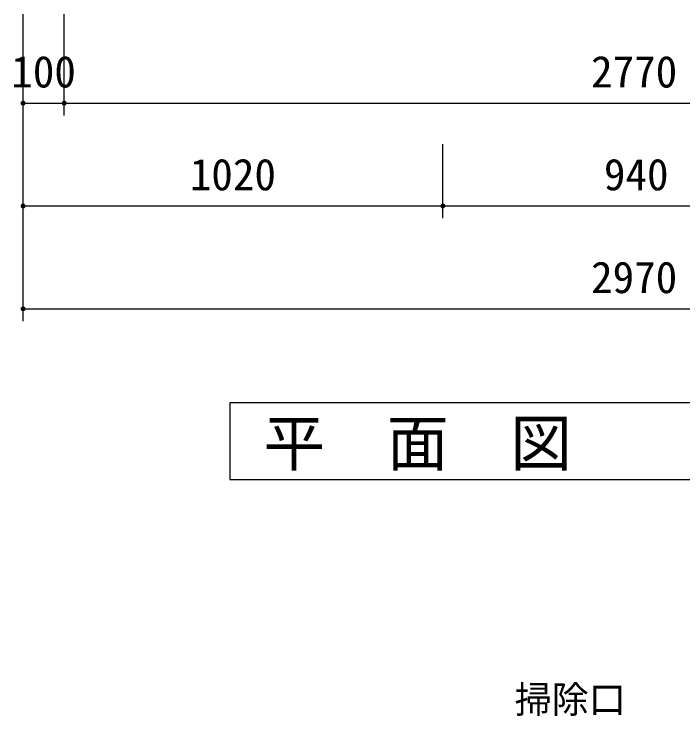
# Model space of a CAD drawing. Units: millimetres, scale not verified. Extents: x -8910 to 8910, y -6308 to 6308.
# Drawn here: x -6422 to -4797, y -1359 to 347 of the extents above; entities that cross this region are included whole.
import ezdxf
from ezdxf.enums import TextEntityAlignment as Align

# ---------------------------------------------------------------- set-up
doc = ezdxf.new("R2010")
doc.units = ezdxf.units.MM
doc.header["$LTSCALE"] = 30
for name, color, linetype, lineweight in [('0-0_空気管', 3, 'Continuous', 25), ('0-4_機器', 2, 'Continuous', 25), ('0-5_製作', 5, 'Continuous', 25)]:
    doc.layers.add(name, color=color, linetype=linetype, lineweight=lineweight)
doc.styles.add('ＭＳ ゴシック', font='')
doc.styles.get('ＭＳ ゴシック').set_extended_font_data('MS Gothic')

msp = doc.modelspace()

# ---------------------------------------------------------------- linework, layer by layer
at = {"layer": '0-4_機器', "color": 3}
msp.add_lwpolyline([(-3868.72, -784.11), (-3868.72, -597.8), (-5898.04, -597.8), (-5898.04, -784.11)], close=True, dxfattribs=at)
at = {"layer": '0-5_製作', "color": 2}
for p, q in [((-6400.55, 100.58), (-6400.55, 347.29)), ((-6300.55, 100.58), (-6300.55, 347.29)), ((-6400.55, 130.58), (-6300.55, 130.58)), ((-6400.55, -149.42), (-6400.55, 130.58)), ((-6300.55, 130.58), (-3530.53, 130.58)), ((-5380.55, -149.42), (-5380.55, 30.58)), ((-6400.55, -119.42), (-5380.55, -119.42)), ((-6400.55, -399.42), (-6400.55, -119.42)), ((-5380.55, -119.42), (-4440.55, -119.42)), ((-6400.55, -369.42), (-3430.53, -369.42))]:
    msp.add_line(p, q, dxfattribs=at)
at = {"layer": '0-5_製作'}
for points in [[(-6400.55, 136.58), (-6400.55, 130.58), (-6401.3, 136.53)], [(-6400.17, 136.56), (-6400.55, 130.58), (-6400.55, 136.58)], [(-6400.17, 136.56), (-6394.55, 130.58), (-6400.55, 130.58)], [(-6399.42, 136.47), (-6394.55, 130.58), (-6400.17, 136.56)], [(-6300.55, 136.58), (-6300.55, 130.58), (-6301.3, 136.53)], [(-6300.17, 136.56), (-6300.55, 130.58), (-6300.55, 136.58)], [(-6300.17, 136.56), (-6294.55, 130.58), (-6300.55, 130.58)], [(-6299.42, 136.47), (-6294.55, 130.58), (-6300.17, 136.56)], [(-6406.54, 130.95), (-6400.55, 130.58), (-6406.55, 130.58)], [(-6400.55, 130.58), (-6406.5, 129.82), (-6406.55, 130.58)], [(-6406.44, 131.7), (-6400.55, 130.58), (-6406.54, 130.95)], [(-6400.55, 130.58), (-6406.36, 129.08), (-6406.5, 129.82)], [(-6406.25, 132.43), (-6400.55, 130.58), (-6406.44, 131.7)], [(-6400.55, 130.58), (-6406.13, 128.37), (-6406.36, 129.08)], [(-6405.98, 133.13), (-6400.55, 130.58), (-6406.25, 132.43)], [(-6400.55, 130.58), (-6405.81, 127.69), (-6406.13, 128.37)], [(-6405.61, 133.79), (-6400.55, 130.58), (-6405.98, 133.13)], [(-6400.55, 130.58), (-6405.4, 127.05), (-6405.81, 127.69)], [(-6405.17, 134.4), (-6400.55, 130.58), (-6405.61, 133.79)], [(-6400.55, 130.58), (-6404.92, 126.47), (-6405.4, 127.05)], [(-6404.66, 134.95), (-6400.55, 130.58), (-6405.17, 134.4)], [(-6400.55, 130.58), (-6404.37, 125.95), (-6404.92, 126.47)], [(-6404.08, 135.43), (-6400.55, 130.58), (-6404.66, 134.95)], [(-6400.55, 130.58), (-6403.76, 125.51), (-6404.37, 125.95)], [(-6403.44, 135.83), (-6400.55, 130.58), (-6404.08, 135.43)], [(-6400.55, 130.58), (-6403.1, 125.15), (-6403.76, 125.51)], [(-6402.76, 136.16), (-6400.55, 130.58), (-6403.44, 135.83)], [(-6400.55, 130.58), (-6402.4, 124.87), (-6403.1, 125.15)], [(-6402.04, 136.39), (-6400.55, 130.58), (-6402.76, 136.16)], [(-6400.55, 130.58), (-6401.67, 124.68), (-6402.4, 124.87)], [(-6401.3, 136.53), (-6400.55, 130.58), (-6402.04, 136.39)], [(-6400.55, 130.58), (-6400.93, 124.59), (-6401.67, 124.68)], [(-6400.55, 130.58), (-6400.55, 124.58), (-6400.93, 124.59)], [(-6394.55, 130.58), (-6400.55, 124.58), (-6400.55, 130.58)], [(-6394.55, 130.58), (-6399.8, 124.62), (-6400.55, 124.58)], [(-6394.55, 130.58), (-6399.06, 124.77), (-6399.8, 124.62)], [(-6398.69, 136.28), (-6394.55, 130.58), (-6399.42, 136.47)], [(-6394.55, 130.58), (-6398.34, 125), (-6399.06, 124.77)], [(-6397.99, 136.01), (-6394.55, 130.58), (-6398.69, 136.28)], [(-6394.55, 130.58), (-6397.66, 125.32), (-6398.34, 125)], [(-6397.33, 135.64), (-6394.55, 130.58), (-6397.99, 136.01)], [(-6394.55, 130.58), (-6397.02, 125.72), (-6397.66, 125.32)], [(-6396.72, 135.2), (-6394.55, 130.58), (-6397.33, 135.64)], [(-6394.55, 130.58), (-6396.44, 126.2), (-6397.02, 125.72)], [(-6396.17, 134.68), (-6394.55, 130.58), (-6396.72, 135.2)], [(-6394.55, 130.58), (-6395.93, 126.75), (-6396.44, 126.2)], [(-6395.69, 134.1), (-6394.55, 130.58), (-6396.17, 134.68)], [(-6394.55, 130.58), (-6395.48, 127.36), (-6395.93, 126.75)], [(-6395.29, 133.47), (-6394.55, 130.58), (-6395.69, 134.1)], [(-6394.55, 130.58), (-6395.12, 128.02), (-6395.48, 127.36)], [(-6394.97, 132.79), (-6394.55, 130.58), (-6395.29, 133.47)], [(-6394.55, 130.58), (-6394.84, 128.72), (-6395.12, 128.02)], [(-6394.74, 132.07), (-6394.55, 130.58), (-6394.97, 132.79)], [(-6394.55, 130.58), (-6394.65, 129.45), (-6394.84, 128.72)], [(-6394.6, 131.33), (-6394.55, 130.58), (-6394.74, 132.07)], [(-6394.55, 130.58), (-6394.56, 130.2), (-6394.65, 129.45)], [(-6306.54, 130.95), (-6300.55, 130.58), (-6306.55, 130.58)], [(-6300.55, 130.58), (-6306.5, 129.82), (-6306.55, 130.58)], [(-6306.44, 131.7), (-6300.55, 130.58), (-6306.54, 130.95)], [(-6300.55, 130.58), (-6306.36, 129.08), (-6306.5, 129.82)], [(-6306.25, 132.43), (-6300.55, 130.58), (-6306.44, 131.7)], [(-6300.55, 130.58), (-6306.13, 128.37), (-6306.36, 129.08)], [(-6305.98, 133.13), (-6300.55, 130.58), (-6306.25, 132.43)], [(-6300.55, 130.58), (-6305.81, 127.69), (-6306.13, 128.37)], [(-6305.61, 133.79), (-6300.55, 130.58), (-6305.98, 133.13)], [(-6300.55, 130.58), (-6305.4, 127.05), (-6305.81, 127.69)], [(-6305.17, 134.4), (-6300.55, 130.58), (-6305.61, 133.79)], [(-6300.55, 130.58), (-6304.92, 126.47), (-6305.4, 127.05)], [(-6304.66, 134.95), (-6300.55, 130.58), (-6305.17, 134.4)], [(-6300.55, 130.58), (-6304.37, 125.95), (-6304.92, 126.47)], [(-6304.07, 135.43), (-6300.55, 130.58), (-6304.66, 134.95)], [(-6300.55, 130.58), (-6303.76, 125.51), (-6304.37, 125.95)], [(-6303.44, 135.83), (-6300.55, 130.58), (-6304.07, 135.43)], [(-6300.55, 130.58), (-6303.1, 125.15), (-6303.76, 125.51)], [(-6302.76, 136.16), (-6300.55, 130.58), (-6303.44, 135.83)], [(-6300.55, 130.58), (-6302.4, 124.87), (-6303.1, 125.15)], [(-6302.04, 136.39), (-6300.55, 130.58), (-6302.76, 136.16)], [(-6300.55, 130.58), (-6301.67, 124.68), (-6302.4, 124.87)], [(-6301.3, 136.53), (-6300.55, 130.58), (-6302.04, 136.39)], [(-6300.55, 130.58), (-6300.92, 124.59), (-6301.67, 124.68)], [(-6300.55, 130.58), (-6300.55, 124.58), (-6300.92, 124.59)], [(-6294.55, 130.58), (-6300.55, 124.58), (-6300.55, 130.58)], [(-6294.55, 130.58), (-6299.8, 124.62), (-6300.55, 124.58)], [(-6294.55, 130.58), (-6299.06, 124.77), (-6299.8, 124.62)], [(-6298.69, 136.28), (-6294.55, 130.58), (-6299.42, 136.47)], [(-6294.55, 130.58), (-6298.34, 125), (-6299.06, 124.77)], [(-6297.99, 136.01), (-6294.55, 130.58), (-6298.69, 136.28)], [(-6294.55, 130.58), (-6297.66, 125.32), (-6298.34, 125)], [(-6297.33, 135.64), (-6294.55, 130.58), (-6297.99, 136.01)], [(-6294.55, 130.58), (-6297.02, 125.72), (-6297.66, 125.32)], [(-6296.72, 135.2), (-6294.55, 130.58), (-6297.33, 135.64)], [(-6294.55, 130.58), (-6296.44, 126.2), (-6297.02, 125.72)], [(-6296.17, 134.68), (-6294.55, 130.58), (-6296.72, 135.2)], [(-6294.55, 130.58), (-6295.93, 126.75), (-6296.44, 126.2)], [(-6295.69, 134.1), (-6294.55, 130.58), (-6296.17, 134.68)], [(-6294.55, 130.58), (-6295.48, 127.36), (-6295.93, 126.75)], [(-6295.29, 133.47), (-6294.55, 130.58), (-6295.69, 134.1)], [(-6294.55, 130.58), (-6295.12, 128.02), (-6295.48, 127.36)], [(-6294.97, 132.79), (-6294.55, 130.58), (-6295.29, 133.47)], [(-6294.55, 130.58), (-6294.84, 128.72), (-6295.12, 128.02)], [(-6294.74, 132.07), (-6294.55, 130.58), (-6294.97, 132.79)], [(-6294.55, 130.58), (-6294.65, 129.45), (-6294.84, 128.72)], [(-6294.6, 131.33), (-6294.55, 130.58), (-6294.74, 132.07)], [(-6294.55, 130.58), (-6294.56, 130.2), (-6294.65, 129.45)], [(-6406.54, -119.05), (-6400.55, -119.42), (-6406.55, -119.42)], [(-6400.55, -119.42), (-6406.5, -120.18), (-6406.55, -119.42)], [(-6406.44, -118.3), (-6400.55, -119.42), (-6406.54, -119.05)], [(-6400.55, -119.42), (-6406.36, -120.92), (-6406.5, -120.18)], [(-6406.25, -117.57), (-6400.55, -119.42), (-6406.44, -118.3)], [(-6400.55, -119.42), (-6406.13, -121.63), (-6406.36, -120.92)], [(-6405.98, -116.87), (-6400.55, -119.42), (-6406.25, -117.57)], [(-6400.55, -119.42), (-6405.81, -122.31), (-6406.13, -121.63)], [(-6405.61, -116.21), (-6400.55, -119.42), (-6405.98, -116.87)], [(-6400.55, -119.42), (-6405.4, -122.95), (-6405.81, -122.31)], [(-6405.17, -115.6), (-6400.55, -119.42), (-6405.61, -116.21)], [(-6400.55, -119.42), (-6404.92, -123.53), (-6405.4, -122.95)], [(-6404.66, -115.05), (-6400.55, -119.42), (-6405.17, -115.6)], [(-6400.55, -119.42), (-6404.37, -124.05), (-6404.92, -123.53)], [(-6404.08, -114.57), (-6400.55, -119.42), (-6404.66, -115.05)], [(-6400.55, -119.42), (-6403.76, -124.49), (-6404.37, -124.05)], [(-6403.44, -114.17), (-6400.55, -119.42), (-6404.08, -114.57)], [(-6400.55, -119.42), (-6403.1, -124.85), (-6403.76, -124.49)], [(-6402.76, -113.84), (-6400.55, -119.42), (-6403.44, -114.17)], [(-6400.55, -119.42), (-6402.4, -125.13), (-6403.1, -124.85)], [(-6402.04, -113.61), (-6400.55, -119.42), (-6402.76, -113.84)], [(-6400.55, -119.42), (-6401.67, -125.32), (-6402.4, -125.13)], [(-6401.3, -113.47), (-6400.55, -119.42), (-6402.04, -113.61)], [(-6400.55, -119.42), (-6400.93, -125.41), (-6401.67, -125.32)], [(-6400.55, -113.42), (-6400.55, -119.42), (-6401.3, -113.47)], [(-6400.55, -119.42), (-6400.55, -125.42), (-6400.93, -125.41)], [(-6400.55, -113.42), (-6394.55, -119.42), (-6400.55, -119.42)], [(-6400.17, -113.44), (-6394.55, -119.42), (-6400.55, -113.42)], [(-6400.55, -119.42), (-6399.8, -125.38), (-6400.55, -125.42)], [(-6394.55, -119.42), (-6399.8, -125.38), (-6400.55, -119.42)], [(-6399.42, -113.53), (-6394.55, -119.42), (-6400.17, -113.44)], [(-6394.55, -119.42), (-6399.06, -125.23), (-6399.8, -125.38)], [(-6398.69, -113.72), (-6394.55, -119.42), (-6399.42, -113.53)], [(-6394.55, -119.42), (-6398.34, -125), (-6399.06, -125.23)], [(-6397.99, -113.99), (-6394.55, -119.42), (-6398.69, -113.72)], [(-6394.55, -119.42), (-6397.66, -124.68), (-6398.34, -125)], [(-6397.33, -114.36), (-6394.55, -119.42), (-6397.99, -113.99)], [(-6394.55, -119.42), (-6397.02, -124.28), (-6397.66, -124.68)], [(-6396.72, -114.8), (-6394.55, -119.42), (-6397.33, -114.36)], [(-6394.55, -119.42), (-6396.44, -123.8), (-6397.02, -124.28)], [(-6396.17, -115.32), (-6394.55, -119.42), (-6396.72, -114.8)], [(-6394.55, -119.42), (-6395.93, -123.25), (-6396.44, -123.8)], [(-6395.69, -115.9), (-6394.55, -119.42), (-6396.17, -115.32)], [(-6394.55, -119.42), (-6395.48, -122.64), (-6395.93, -123.25)], [(-6395.29, -116.53), (-6394.55, -119.42), (-6395.69, -115.9)], [(-6394.55, -119.42), (-6395.12, -121.98), (-6395.48, -122.64)], [(-6394.97, -117.21), (-6394.55, -119.42), (-6395.29, -116.53)], [(-6394.55, -119.42), (-6394.84, -121.28), (-6395.12, -121.98)], [(-6394.74, -117.93), (-6394.55, -119.42), (-6394.97, -117.21)], [(-6394.55, -119.42), (-6394.65, -120.55), (-6394.84, -121.28)], [(-6394.6, -118.67), (-6394.55, -119.42), (-6394.74, -117.93)], [(-6394.55, -119.42), (-6394.56, -119.8), (-6394.65, -120.55)], [(-5386.54, -119.05), (-5380.55, -119.42), (-5386.55, -119.42)], [(-5380.55, -119.42), (-5386.5, -120.18), (-5386.55, -119.42)], [(-5386.44, -118.3), (-5380.55, -119.42), (-5386.54, -119.05)], [(-5380.55, -119.42), (-5386.36, -120.92), (-5386.5, -120.18)], [(-5386.25, -117.57), (-5380.55, -119.42), (-5386.44, -118.3)], [(-5380.55, -119.42), (-5386.13, -121.63), (-5386.36, -120.92)], [(-5385.98, -116.87), (-5380.55, -119.42), (-5386.25, -117.57)], [(-5380.55, -119.42), (-5385.81, -122.31), (-5386.13, -121.63)], [(-5385.61, -116.21), (-5380.55, -119.42), (-5385.98, -116.87)], [(-5380.55, -119.42), (-5385.4, -122.95), (-5385.81, -122.31)], [(-5385.17, -115.6), (-5380.55, -119.42), (-5385.61, -116.21)], [(-5380.55, -119.42), (-5384.92, -123.53), (-5385.4, -122.95)], [(-5384.66, -115.05), (-5380.55, -119.42), (-5385.17, -115.6)], [(-5380.55, -119.42), (-5384.37, -124.05), (-5384.92, -123.53)], [(-5384.08, -114.57), (-5380.55, -119.42), (-5384.66, -115.05)], [(-5380.55, -119.42), (-5383.76, -124.49), (-5384.37, -124.05)], [(-5383.44, -114.17), (-5380.55, -119.42), (-5384.08, -114.57)], [(-5380.55, -119.42), (-5383.1, -124.85), (-5383.76, -124.49)], [(-5382.76, -113.84), (-5380.55, -119.42), (-5383.44, -114.17)], [(-5380.55, -119.42), (-5382.4, -125.13), (-5383.1, -124.85)], [(-5382.04, -113.61), (-5380.55, -119.42), (-5382.76, -113.84)], [(-5380.55, -119.42), (-5381.67, -125.32), (-5382.4, -125.13)], [(-5381.3, -113.47), (-5380.55, -119.42), (-5382.04, -113.61)], [(-5380.55, -119.42), (-5380.93, -125.41), (-5381.67, -125.32)], [(-5380.55, -113.42), (-5380.55, -119.42), (-5381.3, -113.47)], [(-5380.55, -119.42), (-5380.55, -125.42), (-5380.93, -125.41)], [(-5380.55, -113.42), (-5374.55, -119.42), (-5380.55, -119.42)], [(-5380.17, -113.44), (-5374.55, -119.42), (-5380.55, -113.42)], [(-5380.55, -119.42), (-5379.8, -125.38), (-5380.55, -125.42)], [(-5374.55, -119.42), (-5379.8, -125.38), (-5380.55, -119.42)], [(-5379.42, -113.53), (-5374.55, -119.42), (-5380.17, -113.44)], [(-5374.55, -119.42), (-5379.06, -125.23), (-5379.8, -125.38)], [(-5378.69, -113.72), (-5374.55, -119.42), (-5379.42, -113.53)], [(-5374.55, -119.42), (-5378.34, -125), (-5379.06, -125.23)], [(-5377.99, -113.99), (-5374.55, -119.42), (-5378.69, -113.72)], [(-5374.55, -119.42), (-5377.66, -124.68), (-5378.34, -125)], [(-5377.33, -114.36), (-5374.55, -119.42), (-5377.99, -113.99)], [(-5374.55, -119.42), (-5377.02, -124.28), (-5377.66, -124.68)], [(-5376.72, -114.8), (-5374.55, -119.42), (-5377.33, -114.36)], [(-5374.55, -119.42), (-5376.44, -123.8), (-5377.02, -124.28)], [(-5376.17, -115.32), (-5374.55, -119.42), (-5376.72, -114.8)], [(-5374.55, -119.42), (-5375.93, -123.25), (-5376.44, -123.8)], [(-5375.69, -115.9), (-5374.55, -119.42), (-5376.17, -115.32)], [(-5374.55, -119.42), (-5375.48, -122.64), (-5375.93, -123.25)], [(-5375.29, -116.53), (-5374.55, -119.42), (-5375.69, -115.9)], [(-5374.55, -119.42), (-5375.12, -121.98), (-5375.48, -122.64)], [(-5374.97, -117.21), (-5374.55, -119.42), (-5375.29, -116.53)], [(-5374.55, -119.42), (-5374.84, -121.28), (-5375.12, -121.98)], [(-5374.74, -117.93), (-5374.55, -119.42), (-5374.97, -117.21)], [(-5374.55, -119.42), (-5374.65, -120.55), (-5374.84, -121.28)], [(-5374.6, -118.67), (-5374.55, -119.42), (-5374.74, -117.93)], [(-5374.55, -119.42), (-5374.56, -119.8), (-5374.65, -120.55)], [(-6406.54, -369.05), (-6400.55, -369.42), (-6406.55, -369.42)], [(-6400.55, -369.42), (-6406.5, -370.18), (-6406.55, -369.42)], [(-6406.44, -368.3), (-6400.55, -369.42), (-6406.54, -369.05)], [(-6400.55, -369.42), (-6406.36, -370.92), (-6406.5, -370.18)], [(-6406.25, -367.57), (-6400.55, -369.42), (-6406.44, -368.3)], [(-6400.55, -369.42), (-6406.13, -371.63), (-6406.36, -370.92)], [(-6405.98, -366.87), (-6400.55, -369.42), (-6406.25, -367.57)], [(-6400.55, -369.42), (-6405.81, -372.31), (-6406.13, -371.63)], [(-6405.61, -366.21), (-6400.55, -369.42), (-6405.98, -366.87)], [(-6400.55, -369.42), (-6405.4, -372.95), (-6405.81, -372.31)], [(-6405.17, -365.6), (-6400.55, -369.42), (-6405.61, -366.21)], [(-6400.55, -369.42), (-6404.92, -373.53), (-6405.4, -372.95)], [(-6404.66, -365.05), (-6400.55, -369.42), (-6405.17, -365.6)], [(-6400.55, -369.42), (-6404.37, -374.05), (-6404.92, -373.53)], [(-6404.08, -364.57), (-6400.55, -369.42), (-6404.66, -365.05)], [(-6400.55, -369.42), (-6403.76, -374.49), (-6404.37, -374.05)], [(-6403.44, -364.17), (-6400.55, -369.42), (-6404.08, -364.57)], [(-6400.55, -369.42), (-6403.1, -374.85), (-6403.76, -374.49)], [(-6402.76, -363.84), (-6400.55, -369.42), (-6403.44, -364.17)], [(-6400.55, -369.42), (-6402.4, -375.13), (-6403.1, -374.85)], [(-6402.04, -363.61), (-6400.55, -369.42), (-6402.76, -363.84)], [(-6400.55, -369.42), (-6401.67, -375.32), (-6402.4, -375.13)], [(-6401.3, -363.47), (-6400.55, -369.42), (-6402.04, -363.61)], [(-6400.55, -369.42), (-6400.93, -375.41), (-6401.67, -375.32)], [(-6400.55, -363.42), (-6400.55, -369.42), (-6401.3, -363.47)], [(-6400.55, -369.42), (-6400.55, -375.42), (-6400.93, -375.41)], [(-6400.55, -363.42), (-6394.55, -369.42), (-6400.55, -369.42)], [(-6400.17, -363.44), (-6394.55, -369.42), (-6400.55, -363.42)], [(-6400.55, -369.42), (-6399.8, -375.38), (-6400.55, -375.42)], [(-6394.55, -369.42), (-6399.8, -375.38), (-6400.55, -369.42)], [(-6399.42, -363.53), (-6394.55, -369.42), (-6400.17, -363.44)], [(-6394.55, -369.42), (-6399.06, -375.23), (-6399.8, -375.38)], [(-6398.69, -363.72), (-6394.55, -369.42), (-6399.42, -363.53)], [(-6394.55, -369.42), (-6398.34, -375), (-6399.06, -375.23)], [(-6397.99, -363.99), (-6394.55, -369.42), (-6398.69, -363.72)], [(-6394.55, -369.42), (-6397.66, -374.68), (-6398.34, -375)], [(-6397.33, -364.36), (-6394.55, -369.42), (-6397.99, -363.99)], [(-6394.55, -369.42), (-6397.02, -374.28), (-6397.66, -374.68)], [(-6396.72, -364.8), (-6394.55, -369.42), (-6397.33, -364.36)], [(-6394.55, -369.42), (-6396.44, -373.8), (-6397.02, -374.28)], [(-6396.17, -365.32), (-6394.55, -369.42), (-6396.72, -364.8)], [(-6394.55, -369.42), (-6395.93, -373.25), (-6396.44, -373.8)], [(-6395.69, -365.9), (-6394.55, -369.42), (-6396.17, -365.32)], [(-6394.55, -369.42), (-6395.48, -372.64), (-6395.93, -373.25)], [(-6395.29, -366.53), (-6394.55, -369.42), (-6395.69, -365.9)], [(-6394.55, -369.42), (-6395.12, -371.98), (-6395.48, -372.64)], [(-6394.97, -367.21), (-6394.55, -369.42), (-6395.29, -366.53)], [(-6394.55, -369.42), (-6394.84, -371.28), (-6395.12, -371.98)], [(-6394.74, -367.93), (-6394.55, -369.42), (-6394.97, -367.21)], [(-6394.55, -369.42), (-6394.65, -370.55), (-6394.84, -371.28)], [(-6394.6, -368.67), (-6394.55, -369.42), (-6394.74, -367.93)], [(-6394.55, -369.42), (-6394.56, -369.8), (-6394.65, -370.55)]]:
    msp.add_solid(points, dxfattribs=at)

# ---------------------------------------------------------------- texts
at = {"layer": '0-0_空気管', "color": 4, "style": 'ＭＳ ゴシック'}
msp.add_text('掃除口', height=65.98, dxfattribs=at).set_placement((-5206.13, -1371.96), align=Align.BOTTOM_LEFT)
at = {"layer": '0-4_機器', "color": 4, "style": 'ＭＳ ゴシック'}
msp.add_text('平\u3000面\u3000図', height=110, dxfattribs=at).set_placement((-5816.8, -784.08), align=Align.BOTTOM_LEFT)
at = {"layer": '0-5_製作', "color": 4, "style": 'ＭＳ ゴシック'}
for s, p in [('100', (-6429.3, 145.58)), ('2770', (-5020.54, 145.58)), ('1020', (-5995.55, -104.42)), ('940', (-4989.3, -104.42)), ('2970', (-5020.54, -354.42))]:
    msp.add_text(s, height=76.98, dxfattribs=at).set_placement(p, align=Align.BOTTOM_LEFT)

doc.saveas('drawing.dxf')
